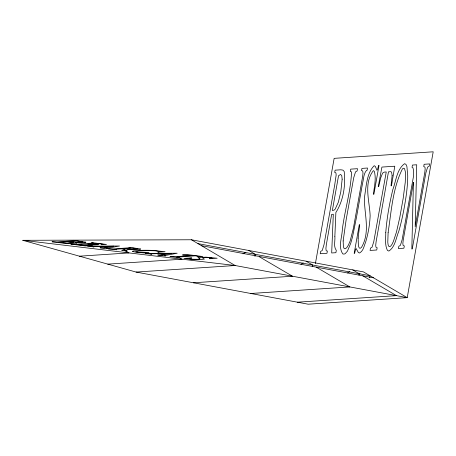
<?xml version="1.0" encoding="UTF-8"?>
<svg xmlns="http://www.w3.org/2000/svg" width="456" height="456" viewBox="0 0 456 456"><rect width="100%" height="100%" fill="white"/><g stroke="black" fill="none" stroke-linecap="round" stroke-linejoin="round"><path stroke-width="0.68" d="M254.938 256.38L255.303 254.328L248.771 250.481M312.411 266.407L312.656 265.033L306.124 261.191M315.409 263.528L334.145 158.352L433.2 151.802L407.219 297.648L308.165 304.198L136.105 272.067L22.8 240.306L191.417 239.77L363.478 271.901L407.219 297.648L235.159 265.517L22.8 240.306M316.19 267.113L349.866 286.938L250.811 293.487M359.014 275.105L359.26 273.737L352.727 269.889M362.788 275.817L396.469 295.642L297.415 302.191M369.645 277.801L370.01 275.743L197.95 243.618M242.991 253.855L245.305 252.504M300.92 264.229L303.234 262.878M347.523 272.927L349.837 271.582M358.855 274.597L360.012 273.925M74.704 240.534L76.283 240.529M79.452 256.186L128.98 252.915L124.043 250.099M107.781 264.127L182.069 259.213L177.133 256.397M136.105 272.067L235.159 265.517L191.417 239.77M193.458 282.777L292.513 276.228L259.435 256.848M201.484 245.693L373.544 277.824M343.151 240.95L343.391 246.656L344.012 248.309L345.027 248.805L346.651 247.813L348.43 245.049L350.179 240.905L353.4 228.251L362.617 176.677L362.987 173.257L362.782 171.262L362.121 170.635L361.528 170.675L361.933 168.395L367.513 168.025L367.108 170.305L366.516 170.345C363.455 173.879 363.711 179.145 362.526 183.46L356.484 217.352L352.539 236.886L350.698 243.373L347.438 251.125L345.118 253.73L343.944 254.112L342.781 253.895C337.942 246.958 342.182 236.932 342.37 229.129C344.822 210.011 350.761 191.149 351.553 171.929L350.293 171.416L350.704 169.136L357.515 168.686L357.111 170.966L355.52 171.878L353.702 177.8L346.104 220.048L343.151 240.95M358.131 238.1L358.376 245.425A26.117 4.708 -79.4 0 0 361.637 247.129C370.597 231.585 364.053 213.989 364.429 197.459C366.225 187.37 366.51 173.115 374.211 165.693L375.362 166.429L376.935 170.265L377.602 169.279L378.594 165.408L379.027 165.38L373.88 194.279L373.447 194.307C374.182 186.738 376.462 178.786 374.279 171.279L373.356 170.624C363.398 183.631 369.554 200.896 370.141 215.711C369.793 224.711 368.169 233.649 365.592 242.273C363.996 245.898 363.426 251.091 359.545 253.017L358.353 252.55L356.17 248.554L355.543 249.506L354.614 253.348L354.181 253.376L359.288 224.717L359.716 224.688L358.131 238.1M413.427 182.406L411.831 249.016L412.247 248.987L425.887 172.784L427.648 167.095L429.204 166.201L429.609 163.921L424.12 164.285L423.715 166.565L424.952 167.124L425.157 169.028L424.804 172.368L415.188 226.809L416.716 164.776L412.435 165.055L412.03 167.335L412.954 167.825L413.546 170.282L413.586 175.822L402.146 239.696L400.379 245.385L398.829 246.28L398.424 248.56L403.913 248.201L404.318 245.921L403.075 245.362L402.859 243.458L403.224 240.112L413.427 182.406M342.154 179.174L340.809 191.839L338.312 202.304L335.2 209.076L334.111 210.108L332.356 210.484L338.546 175.725L340.581 174.437L341.732 175.571L342.154 179.174M334.864 236.259C335.354 240.808 333.239 246.514 336.306 250.418L335.901 252.698L331.689 252.972L333.313 214.257L331.66 214.366L326.279 245.032L325.915 248.423L326.108 250.418L326.758 251.045L327.374 251.005L326.969 253.285L320.215 253.735L320.619 251.45L322.227 250.492L324.017 244.638L334.732 184.811L336.152 175.036L335.952 173.035L335.285 172.414L334.693 172.448L335.097 170.168L340.843 169.792L342.935 170.134L344.2 171.484C345.728 185.239 343.436 200.663 335.878 212.502L334.864 236.259M385.77 232.663C385.816 238.539 384.699 244.969 387.423 250.418L388.854 251.079C395.244 246.975 395.985 237.929 398.761 231.391C401.964 220.294 404.176 208.939 405.914 197.534A42.06 7.587 -79.4 0 0 407.721 175.691L406.917 166.588L405.948 164.359L404.603 163.687C396.748 169.33 396.104 180.969 392.861 189.474C389.424 203.661 386.842 218.093 385.77 232.663M392.132 175.389L391.031 185.837L391.47 185.809L394.788 166.223L381.917 167.073L378.241 186.681L378.685 186.652L380.794 177.623L382.635 173.058L384.357 172.089L386.249 171.963L373.789 241.572L372.028 247.26L370.471 248.155L370.067 250.435L376.753 249.996L377.158 247.716L375.926 247.158L375.715 245.254L376.075 241.908L388.483 171.815L390.707 171.667L391.51 172.037L392.132 175.389M125.611 250.504L127.184 251.079L121.638 250.498L125.349 249.022C123.405 248.423 110.472 249.546 116.662 249.757L108.123 248.799L113.014 248.97L130.513 247.711L128.917 247.38L129.498 247.34L140.727 248.976L139.963 249.381L136.367 249.62L128.444 249.329L125.611 250.504M388.119 232.492L387.782 242.17L388.102 244.735L388.712 246.251L389.606 246.707L390.775 246.063L392.046 244.279L393.425 241.349L396.481 231.99L399.787 217.461L403.207 198.189L405.259 182.252L405.578 172.727L404.552 168.652L403.583 168.201L402.483 168.788C392.684 188.294 391.385 211.151 388.119 232.492M199.888 258.883L198.349 259.287L192.939 259.236A8.704 0.838 0.9 0 1 189.189 258.672L189.246 258.313L191.731 257.953L183.893 258.392L192.985 259.447L199.329 259.612L204.396 259.128L202.572 257.896L203.707 257.423L208.723 257.463L212.143 258.159L209.275 258.677L209.783 258.74L217.181 258.233L205.941 257.144L198.121 257.611L199.888 258.883M85.831 242.199L81.789 242.757L75.411 242.586L76.785 243.054L70.64 243.561L63.675 243.196L52.012 241.771L56.914 241.936L74.396 240.677L72.806 240.346L73.387 240.306L85.831 242.199M160.113 251.575L157.839 252.202L165.106 251.706L152.435 250.401A13.526 1.3 0.9 0 0 146.798 250.258A15.749 1.51 0.9 0 0 141.103 250.333L134.486 250.817A14.216 1.362 0.9 0 0 132.382 251.507L138.635 252.658L149.101 252.966L140.254 252.613L135.631 251.735L138.31 251.108L147.55 250.6L155.735 250.806L160.113 251.575M82.661 241.931L76.471 242.381L69.084 241.629L77.298 241.064L82.661 241.931M78.061 244.678L84.502 245.567L92.101 245.755L85.141 245.921L70.828 244.125L75.029 244.325L93.292 243.037L91.622 242.706L92.209 242.666L106.522 244.456L101.506 244.735C109.702 244.091 86.805 242.831 87.877 243.983L93.423 244.655L98.49 244.712L90.539 245.157C98.034 244.433 78.01 243.909 78.061 244.678M92.87 246.605L94.039 246.924L87.603 246.229L119.54 245.995L106.858 248.389L107.912 248.662L107.331 248.702L100.001 247.785L103.786 247.893L107.377 247.323L100.189 246.422L92.87 246.605M150.543 253.832L151.711 254.152L145.282 253.456L177.213 253.222L164.53 255.622L165.585 255.89L165.004 255.93L157.673 255.012L161.458 255.121L165.049 254.551L157.861 253.65L150.543 253.832M73.182 242.677L66.644 243.139L58.87 242.33L67.636 241.731L73.182 242.677M137.37 248.799L131.778 249.244L124.397 248.714L133.289 248.104L137.37 248.799M199.38 256.546L197.596 256.842L202.926 256.54L187.764 254.642L182.531 254.955L192.626 255.508L174.745 256.722L169.963 256.551L177.834 257.537L178.421 257.498L176.837 257.173L195.259 255.839L199.38 256.546M113.652 246.206L108.163 247.192L101.779 246.394L113.652 246.206M171.325 253.433L165.836 254.419L159.452 253.621L171.325 253.433"/></g></svg>
